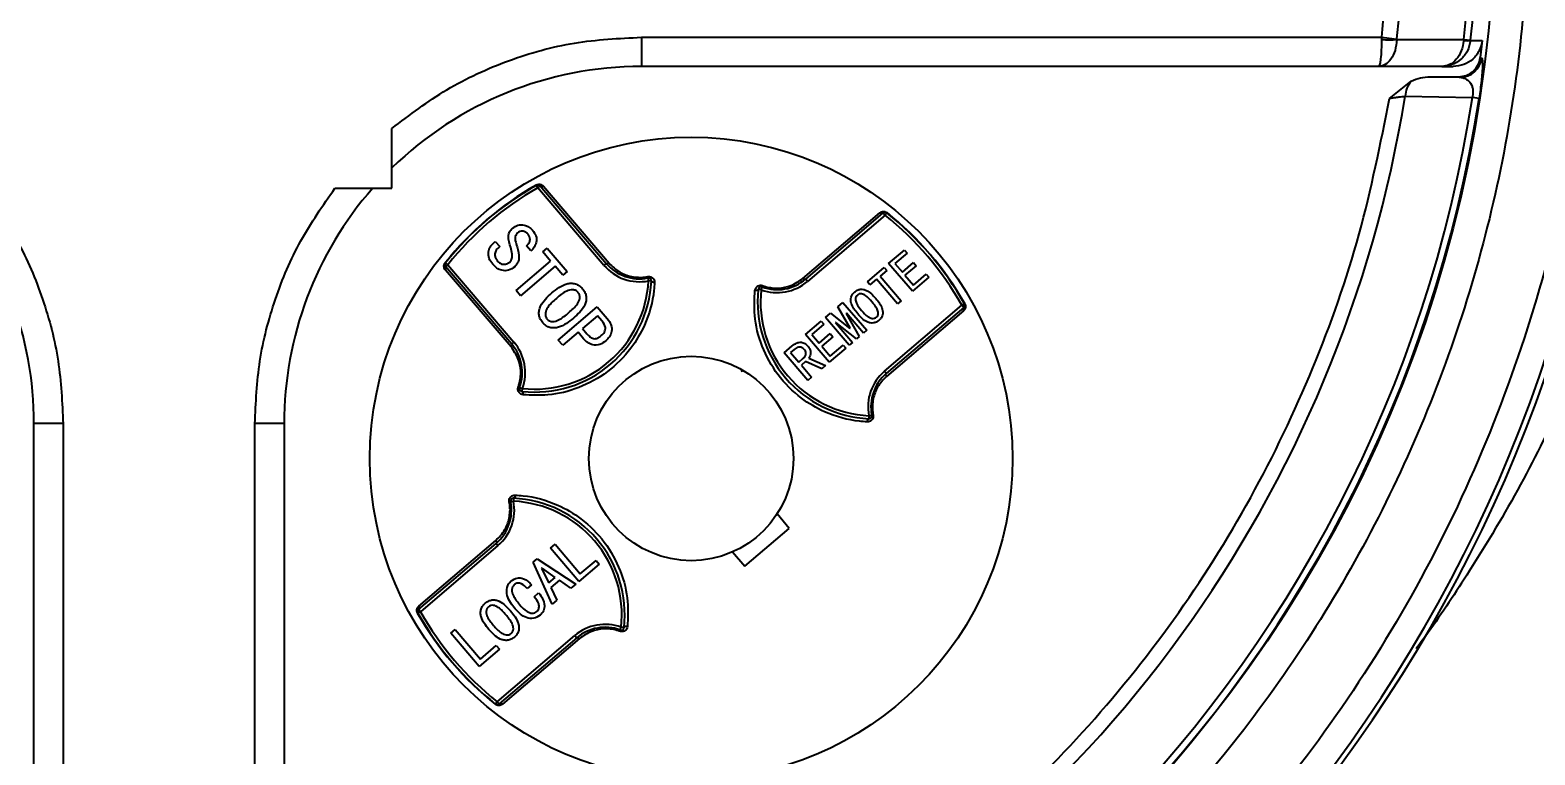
# Model space of a CAD drawing. Header units: millimetres. Extents: x 1756 to 4801, y 514 to 2668.
# Drawn here: x 2557.7 to 2660.7, y 2199.3 to 2249 of the extents above; entities that cross this region are included whole.
import ezdxf

# ---------------------------------------------------------------- set-up
doc = ezdxf.new("R2010")
doc.units = ezdxf.units.MM
doc.layers.add('AM_5', color=3, linetype='Continuous', lineweight=25)
doc.styles.add('SLDTEXTSTYLE1', font='txt.shx', dxfattribs={"width": 0.7, "bigfont": 'gbcbig.shx'})
doc.dimstyles.new('SLDDIMSTYLE12$0', dxfattribs={"dimtxt": 12, "dimasz": 10, "dimexe": 0, "dimexo": 0.0625, "dimgap": 0.875, "dimtad": 1, "dimdec": 1, "dimlfac": 1.8, "dimrnd": 1e-09, "dimzin": 12, "dimdsep": 46, "dimtxsty": 'SLDTEXTSTYLE1', "dimcen": 0.09, "dimdle": 8.16, "dimclrd": 3, "dimclre": 3, "dimadec": 0, "dimazin": 3, "dimtfac": 1, "dimtdec": 1, "dimtofl": 0, "dimtmove": 0, "dimatfit": 3, "dimfxl": 0, "dimfrac": 2, "dimtolj": 1, "dimlwd": 5, "dimlwe": 5, "dimarcsym": 0})

# ---------------------------------------------------------------- blocks, each defined once
blk = doc.blocks.new('*D47')
at = {"layer": 'AM_5', "color": 3, "lineweight": 5, "transparency": 16777216}
blk.add_line((2674.76, 2473.93), (2280.36, 2473.93), dxfattribs=at)
at = {"layer": 'AM_5', "color": 3, "linetype": 'Continuous', "lineweight": 5, "transparency": 16777216}
for p, q in [((2280.36, 2463.93), (2280.36, 2150.15)), ((2686.43, 2140.15), (2280.36, 2140.15))]:
    blk.add_line(p, q, dxfattribs=at)
at = {"layer": 'AM_5', "color": 3, "transparency": 16777216}
for points in [[(2278.69, 2463.93), (2282.03, 2463.93), (2280.36, 2473.93)], [(2278.69, 2150.15), (2282.03, 2150.15), (2280.36, 2140.15)]]:
    blk.add_solid(points, dxfattribs=at)
at = {"layer": 'Defpoints', "color": 0, "transparency": 16777216}
for p in [(2674.82, 2473.93), (2280.36, 2140.15), (2686.5, 2140.15)]:
    blk.add_point(p, dxfattribs=at)
at = {"layer": 'AM_5', "color": 0, "transparency": 16777216, "insert": (2265.77, 2307.04), "char_height": 12, "attachment_point": 5, "rotation": 90, "style": 'SLDTEXTSTYLE1'}
blk.add_mtext('\\A1;{\\H2.28571x;335}', dxfattribs=at)

msp = doc.modelspace()

# ---------------------------------------------------------------- linework, layer by layer
at = {"color": 7, "linetype": 'Continuous', "lineweight": 25}
for p, q in [((2599.503, 2248.496), (2650.194, 2248.496)), ((2599.503, 2248.496), (2599.503, 2246.496)), ((2650.191, 2248.335), (2650.194, 2248.496)), ((2650.194, 2248.496), (2651.219, 2248.376)), ((2651.216, 2248.335), (2651.219, 2248.376)), ((2651.216, 2248.335), (2655.802, 2248.344)), ((2655.802, 2248.344), (2655.796, 2248.275)), ((2655.802, 2248.344), (2656.264, 2248.292)), ((2656.262, 2248.275), (2656.264, 2248.292)), ((2656.262, 2248.275), (2657.067, 2248.277)), ((2657.067, 2248.277), (2656.929, 2247.101)), ((2656.929, 2247.101), (2657.024, 2247.068)), ((2649.993, 2246.496), (2599.503, 2246.496)), ((2654.288, 2246.496), (2649.993, 2246.496)), ((2653.496, 2245.786), (2655.537, 2245.752)), ((2653.496, 2245.786), (2655.44, 2245.786)), ((2654.288, 2246.496), (2655.076, 2246.496)), ((2650.714, 2244.312), (2652.188, 2245.486)), ((2651.785, 2244.462), (2656.385, 2244.38)), ((2656.845, 2244.308), (2656.385, 2244.38)), ((2582.421, 2238.158), (2582.421, 2242.245)), ((2578.52, 2238.158), (2582.421, 2238.158)), ((2592.308, 2238.353), (2592.296, 2238.374)), ((2592.407, 2238.179), (2592.308, 2238.353)), ((2592.407, 2238.179), (2592.559, 2238.309)), ((2596.937, 2232.875), (2592.407, 2238.179)), ((2592.559, 2238.309), (2597.089, 2233.005)), ((2592.793, 2238.287), (2597.287, 2233.025)), ((2610.552, 2231.981), (2615.814, 2236.475)), ((2610.745, 2231.93), (2616.049, 2236.46)), ((2616.049, 2236.46), (2616.179, 2236.308)), ((2616.303, 2236.465), (2616.179, 2236.308)), ((2616.319, 2236.484), (2616.303, 2236.465)), ((2616.179, 2236.308), (2610.874, 2231.778)), ((2589.387, 2234.423), (2589.496, 2234.516)), ((2589.496, 2234.516), (2589.802, 2234.158)), ((2589.802, 2234.158), (2589.709, 2234.078)), ((2591.942, 2233.859), (2591.636, 2234.217)), ((2592.75, 2233.795), (2593.045, 2234.048)), ((2593.281, 2233.172), (2592.75, 2233.795)), ((2593.045, 2234.048), (2594.414, 2232.444)), ((2616.424, 2232.997), (2617.502, 2233.918)), ((2617.683, 2233.707), (2616.86, 2233.004)), ((2617.502, 2233.918), (2617.683, 2233.707)), ((2586.091, 2233.043), (2586.072, 2233.058)), ((2590.574, 2227.292), (2586.081, 2232.553)), ((2586.247, 2232.919), (2586.091, 2233.043)), ((2586.247, 2232.919), (2586.095, 2232.789)), ((2590.626, 2227.484), (2586.095, 2232.789)), ((2586.247, 2232.919), (2590.778, 2227.614)), ((2590.916, 2231.152), (2593.281, 2233.172)), ((2593.587, 2232.814), (2591.221, 2230.794)), ((2594.119, 2232.192), (2593.587, 2232.814)), ((2594.414, 2232.444), (2594.119, 2232.192)), ((2597.089, 2233.005), (2596.937, 2232.875)), ((2614.968, 2231.753), (2616.113, 2232.731)), ((2616.293, 2232.52), (2615.848, 2232.14)), ((2616.113, 2232.731), (2616.293, 2232.52)), ((2618.048, 2231.096), (2616.424, 2232.997)), ((2616.86, 2233.004), (2617.363, 2232.415)), ((2617.363, 2232.415), (2618.119, 2233.061)), ((2618.3, 2232.85), (2617.544, 2232.204)), ((2618.119, 2233.061), (2618.3, 2232.85)), ((2599.944, 2232.008), (2599.983, 2231.812)), ((2600.182, 2231.802), (2599.983, 2231.812)), ((2607.7, 2231.205), (2607.769, 2231.393)), ((2610.874, 2231.778), (2610.745, 2231.93)), ((2615.148, 2231.542), (2614.968, 2231.753)), ((2615.593, 2231.922), (2615.148, 2231.542)), ((2617.036, 2230.232), (2615.593, 2231.922)), ((2615.848, 2232.14), (2617.292, 2230.45)), ((2617.544, 2232.204), (2618.123, 2231.526)), ((2619.181, 2232.065), (2618.048, 2231.096)), ((2618.123, 2231.526), (2619.001, 2232.276)), ((2619.001, 2232.276), (2619.181, 2232.065)), ((2591.221, 2230.794), (2590.916, 2231.152)), ((2607.7, 2231.205), (2607.501, 2231.226)), ((2612.955, 2230.035), (2613.3, 2230.329)), ((2613.3, 2230.329), (2614.924, 2228.428)), ((2617.292, 2230.45), (2617.036, 2230.232)), ((2621.613, 2230.248), (2621.439, 2230.149)), ((2621.635, 2230.26), (2621.613, 2230.248)), ((2593.813, 2227.759), (2596.475, 2230.032)), ((2596.485, 2229.421), (2595.458, 2228.544)), ((2596.475, 2230.032), (2597.166, 2229.223)), ((2596.791, 2229.064), (2596.485, 2229.421)), ((2612.099, 2229.304), (2612.444, 2229.598)), ((2613.723, 2227.403), (2612.099, 2229.304)), ((2612.444, 2229.598), (2613.761, 2228.551)), ((2613.784, 2228.57), (2612.955, 2230.035)), ((2613.543, 2229.594), (2613.521, 2229.575)), ((2613.521, 2229.575), (2614.412, 2227.991)), ((2614.701, 2228.238), (2613.543, 2229.594)), ((2616.135, 2225.619), (2621.439, 2230.149)), ((2621.569, 2229.997), (2616.265, 2225.466)), ((2621.547, 2229.762), (2616.286, 2225.268)), ((2621.569, 2229.997), (2621.439, 2230.149)), ((2595.162, 2228.292), (2594.119, 2227.401)), ((2595.547, 2227.84), (2595.162, 2228.292)), ((2595.458, 2228.544), (2595.763, 2228.186)), ((2610.732, 2228.136), (2611.81, 2229.057)), ((2611.991, 2228.846), (2611.168, 2228.143)), ((2611.671, 2227.554), (2612.427, 2228.199)), ((2611.81, 2229.057), (2611.991, 2228.846)), ((2612.427, 2228.199), (2612.608, 2227.988)), ((2612.809, 2228.968), (2612.787, 2228.949)), ((2612.787, 2228.949), (2613.945, 2227.593)), ((2614.234, 2227.839), (2612.809, 2228.968)), ((2613.761, 2228.551), (2613.784, 2228.57)), ((2614.924, 2228.428), (2614.701, 2228.238)), ((2590.778, 2227.614), (2590.626, 2227.484)), ((2594.119, 2227.401), (2593.813, 2227.759)), ((2609.276, 2226.892), (2609.831, 2227.367)), ((2612.356, 2226.235), (2610.732, 2228.136)), ((2611.168, 2228.143), (2611.671, 2227.554)), ((2612.608, 2227.988), (2611.852, 2227.342)), ((2611.852, 2227.342), (2612.431, 2226.664)), ((2613.49, 2227.203), (2612.356, 2226.235)), ((2612.431, 2226.664), (2613.309, 2227.414)), ((2613.309, 2227.414), (2613.49, 2227.203)), ((2613.945, 2227.593), (2613.723, 2227.403)), ((2614.412, 2227.991), (2614.234, 2227.839)), ((2610.899, 2224.991), (2609.276, 2226.892)), ((2609.956, 2227.108), (2609.712, 2226.899)), ((2609.712, 2226.899), (2610.272, 2226.243)), ((2610.272, 2226.243), (2610.583, 2226.509)), ((2610.741, 2226.279), (2610.452, 2226.032)), ((2611.844, 2225.798), (2610.741, 2226.279)), ((2610.957, 2226.521), (2612.111, 2226.026)), ((2606.52, 2225.643), (2606.313, 2225.604)), ((2610.452, 2226.032), (2611.155, 2225.209)), ((2611.155, 2225.209), (2610.899, 2224.991)), ((2612.111, 2226.026), (2611.844, 2225.798)), ((2616.265, 2225.466), (2616.135, 2225.619)), ((2591.163, 2224.508), (2591.351, 2224.44)), ((2591.329, 2224.241), (2591.351, 2224.44)), ((2559.917, 2222.032), (2557.917, 2222.032)), ((2557.917, 2174.455), (2557.917, 2222.032)), ((2559.917, 2222.032), (2559.917, 2174.255)), ((2573.039, 2174.255), (2573.039, 2222.032)), ((2575.039, 2222.032), (2573.039, 2222.032)), ((2575.039, 2222.032), (2575.039, 2174.455)), ((2615.072, 2222.573), (2615.063, 2222.373)), ((2615.072, 2222.573), (2615.269, 2222.611)), ((2590.753, 2216.922), (2590.744, 2216.722)), ((2590.547, 2216.684), (2590.744, 2216.722)), ((2609.624, 2214.863), (2608.785, 2215.846)), ((2606.583, 2212.266), (2609.624, 2214.863)), ((2584.247, 2209.299), (2589.551, 2213.829)), ((2584.269, 2209.533), (2589.53, 2214.027)), ((2589.551, 2213.829), (2589.681, 2213.677)), ((2593.279, 2213.512), (2593.586, 2213.774)), ((2593.586, 2213.774), (2595.318, 2211.746)), ((2589.681, 2213.677), (2584.377, 2209.146)), ((2592.095, 2212.547), (2592.362, 2212.775)), ((2592.362, 2212.775), (2595, 2211.037)), ((2595.227, 2211.23), (2593.279, 2213.512)), ((2605.744, 2213.248), (2606.583, 2212.266)), ((2593.4, 2209.67), (2592.095, 2212.547)), ((2592.698, 2212.139), (2592.671, 2212.116)), ((2592.671, 2212.116), (2593.153, 2211.12)), ((2593.606, 2211.507), (2592.698, 2212.139)), ((2596.615, 2212.415), (2595.227, 2211.23)), ((2595.318, 2211.746), (2596.398, 2212.669)), ((2596.398, 2212.669), (2596.615, 2212.415)), ((2591.973, 2210.989), (2591.679, 2210.738)), ((2593.153, 2211.12), (2593.606, 2211.507)), ((2593.89, 2211.311), (2593.303, 2210.81)), ((2593.303, 2210.81), (2593.72, 2209.943)), ((2594.68, 2210.763), (2593.89, 2211.311)), ((2595, 2211.037), (2594.68, 2210.763)), ((2592.158, 2210.178), (2592.465, 2210.44)), ((2593.72, 2209.943), (2593.4, 2209.67)), ((2584.203, 2209.048), (2584.181, 2209.036)), ((2584.377, 2209.146), (2584.203, 2209.048)), ((2584.377, 2209.146), (2584.247, 2209.299)), ((2586.449, 2207.678), (2586.755, 2207.94)), ((2588.397, 2205.397), (2586.449, 2207.678)), ((2586.755, 2207.94), (2588.487, 2205.912)), ((2598.047, 2207.903), (2598.116, 2208.091)), ((2598.315, 2208.069), (2598.116, 2208.091)), ((2589.784, 2206.582), (2588.397, 2205.397)), ((2588.487, 2205.912), (2589.568, 2206.835)), ((2589.568, 2206.835), (2589.784, 2206.582)), ((2589.637, 2202.987), (2594.941, 2207.518)), ((2595.071, 2207.365), (2589.767, 2202.835)), ((2595.264, 2207.314), (2590.002, 2202.82)), ((2594.941, 2207.518), (2595.071, 2207.365)), ((2589.512, 2202.831), (2589.497, 2202.812)), ((2589.637, 2202.987), (2589.512, 2202.831)), ((2589.637, 2202.987), (2589.767, 2202.835))]:
    msp.add_line(p, q, dxfattribs=at)
at = {"color": 7, "linetype": 'Continuous', "lineweight": 25, "flags": 128}
for points in [[(2655.44, 2245.786), (2655.494, 2245.767), (2655.537, 2245.752)], [(2597.287, 2233.025), (2597.258, 2233.008), (2597.229, 2232.994), (2597.2, 2232.984), (2597.172, 2232.979), (2597.146, 2232.978), (2597.124, 2232.983), (2597.104, 2232.991), (2597.089, 2233.005)], [(2600.403, 2231.694), (2600.36, 2231.696), (2600.319, 2231.702), (2600.281, 2231.712), (2600.247, 2231.725), (2600.219, 2231.742), (2600.198, 2231.761), (2600.186, 2231.781), (2600.182, 2231.802)], [(2610.745, 2231.93), (2610.728, 2231.919), (2610.707, 2231.914), (2610.684, 2231.913), (2610.659, 2231.917), (2610.632, 2231.927), (2610.605, 2231.941), (2610.578, 2231.959), (2610.552, 2231.981)], [(2607.501, 2231.226), (2607.495, 2231.206), (2607.479, 2231.188), (2607.456, 2231.173), (2607.426, 2231.16), (2607.39, 2231.152), (2607.351, 2231.148), (2607.309, 2231.149), (2607.267, 2231.154)], [(2590.626, 2227.484), (2590.636, 2227.467), (2590.642, 2227.447), (2590.643, 2227.424), (2590.638, 2227.398), (2590.629, 2227.372), (2590.615, 2227.345), (2590.596, 2227.318), (2590.574, 2227.292)], [(2616.286, 2225.268), (2616.268, 2225.297), (2616.254, 2225.327), (2616.244, 2225.356), (2616.239, 2225.383), (2616.239, 2225.409), (2616.243, 2225.432), (2616.252, 2225.451), (2616.265, 2225.466)], [(2591.402, 2224.007), (2591.407, 2224.049), (2591.407, 2224.09), (2591.403, 2224.13), (2591.395, 2224.166), (2591.383, 2224.196), (2591.368, 2224.219), (2591.349, 2224.234), (2591.329, 2224.241)], [(2615.063, 2222.373), (2615.042, 2222.37), (2615.021, 2222.357), (2615.002, 2222.337), (2614.986, 2222.309), (2614.972, 2222.275), (2614.962, 2222.237), (2614.956, 2222.195), (2614.954, 2222.153)], [(2590.862, 2217.142), (2590.86, 2217.1), (2590.854, 2217.059), (2590.844, 2217.02), (2590.83, 2216.986), (2590.813, 2216.958), (2590.795, 2216.938), (2590.774, 2216.926), (2590.753, 2216.922)], [(2589.53, 2214.027), (2589.548, 2213.998), (2589.562, 2213.969), (2589.572, 2213.94), (2589.577, 2213.912), (2589.577, 2213.886), (2589.573, 2213.863), (2589.564, 2213.844), (2589.551, 2213.829)], [(2598.549, 2208.141), (2598.507, 2208.146), (2598.465, 2208.147), (2598.426, 2208.143), (2598.39, 2208.135), (2598.36, 2208.123), (2598.337, 2208.107), (2598.321, 2208.089), (2598.315, 2208.069)], [(2595.071, 2207.365), (2595.088, 2207.376), (2595.109, 2207.382), (2595.132, 2207.382), (2595.157, 2207.378), (2595.184, 2207.368), (2595.211, 2207.354), (2595.238, 2207.336), (2595.264, 2207.314)]]:
    msp.add_lwpolyline(points, dxfattribs=at)
at = {"color": 7, "linetype": 'Continuous', "lineweight": 25}
for centre, radius in [((2566.478, 2258.286), 91.48), ((2602.908, 2219.648), 22), ((2602.908, 2219.648), 7)]:
    msp.add_circle(centre, radius, dxfattribs=at)
for centre, radius, start, end in [((2566.478, 2258.286), 90.341, 353.64897, 186.35103), ((2566.478, 2258.286), 89.875, 353.64897, 186.35103), ((2566.478, 2258.286), 85.319, 353.33017, 186.66983), ((2650.704, 2262.659), 14.333, 267.94984, 272.05016), ((2656.029, 2250.1), 1.841, 262.72931, 277.27069), ((2655.535, 2247.252), 1.5, 270.08726, 352.92929), ((2599.503, 2222.032), 24.464, 90, 134.2869), ((2653.545, 2244.36), 1.764, 140.30131, 176.6646), ((2566.478, 2258.286), 90.976, 277.53416, 351.20762), ((2566.478, 2258.286), 91.441, 277.53416, 351.20762), ((2566.478, 2258.286), 86.42, 297.29308, 350.7957), ((2566.516, 2258.107), 99.998, 280.32817, 349.67428), ((2566.932, 2258.107), 99.998, 280.32817, 349.67428), ((2533.453, 2222.032), 24.464, 0, 41.23805), ((2599.503, 2222.032), 24.464, 138.76195, 180), ((2602.908, 2219.648), 21.524, 119.539, 141.461), ((2602.908, 2219.648), 21.5, 119.539, 141.461), ((2602.908, 2219.648), 21.3, 119.539, 141.461), ((2592.407, 2238.179), 0.2, 40.5, 119.539), ((2592.689, 2238.435), 0.182, 224.12254, 305.03626), ((2615.94, 2236.606), 0.182, 225.96374, 306.87746), ((2616.179, 2236.308), 0.2, 51.461, 130.5), ((2602.908, 2219.648), 21.5, 29.539, 51.461), ((2602.908, 2219.648), 21.524, 29.539, 51.461), ((2602.908, 2219.648), 21.3, 29.539, 51.461), ((2586.247, 2232.919), 0.2, 141.461, 220.5), ((2585.95, 2232.68), 0.182, 315.96374, 36.87746), ((2599.37, 2234.953), 3.2, 220.5, 281.03097), ((2599.37, 2234.953), 3, 220.5, 281.03097), ((2592.192, 2232.194), 8, 263.8094, 357.1906), ((2592.192, 2232.194), 7.8, 263.8094, 357.1906), ((2599.258, 2231.955), 0.689, 4.41037, 12.37572), ((2599.983, 2231.812), 0.2, 357.1906, 101.03097), ((2607.7, 2231.205), 0.2, 69.96903, 173.8094), ((2608.796, 2234.211), 3.2, 249.96903, 310.5), ((2608.796, 2234.211), 3, 249.96903, 310.5), ((2608.438, 2231.233), 0.689, 158.62428, 166.58963), ((2615.455, 2230.364), 8, 173.8094, 267.1906), ((2615.455, 2230.364), 7.8, 173.8094, 267.1906), ((2621.439, 2230.149), 0.2, 310.5, 29.539), ((2621.696, 2229.866), 0.182, 134.12254, 215.03626), ((2588.345, 2225.536), 3, 339.96903, 40.5), ((2588.345, 2225.536), 3.2, 339.96903, 40.5), ((2618.213, 2223.185), 3.2, 130.5, 191.03097), ((2618.213, 2223.185), 3, 130.5, 191.03097), ((2591.323, 2225.178), 0.689, 248.62428, 256.58963), ((2591.351, 2224.44), 0.2, 159.96903, 263.8094), ((2615.072, 2222.573), 0.2, 267.1906, 11.03097), ((2615.216, 2223.298), 0.689, 274.41037, 282.37572), ((2590.744, 2216.722), 0.2, 87.1906, 191.03097), ((2590.361, 2208.932), 8, 353.8094, 87.1906), ((2587.603, 2216.11), 3, 310.5, 11.03097), ((2587.603, 2216.11), 3.2, 310.5, 11.03097), ((2590.6, 2215.998), 0.689, 94.41037, 102.37572), ((2590.361, 2208.932), 7.8, 353.8094, 87.1906), ((2584.377, 2209.146), 0.2, 130.5, 209.539), ((2602.908, 2219.648), 21.524, 209.539, 231.461), ((2602.908, 2219.648), 21.5, 209.539, 231.461), ((2584.12, 2209.429), 0.182, 314.12254, 35.03626), ((2602.908, 2219.648), 21.3, 209.539, 231.461), ((2597.02, 2205.084), 3.2, 69.96903, 130.5), ((2597.02, 2205.084), 3, 69.96903, 130.5), ((2597.377, 2208.062), 0.689, 338.62428, 346.58963), ((2598.116, 2208.091), 0.2, 249.96903, 353.8094), ((2589.637, 2202.987), 0.2, 231.461, 310.5), ((2589.876, 2202.69), 0.182, 45.96374, 126.87746)]:
    msp.add_arc(centre, radius, start, end, dxfattribs=at)
for points in [[(2566.478, 2164.545), (2563.41, 2164.632), (2557.275, 2164.806), (2548.161, 2166.209), (2539.223, 2168.435), (2530.547, 2171.542), (2522.218, 2175.481), (2514.315, 2180.218), (2506.914, 2185.707), (2500.087, 2191.895), (2493.899, 2198.722), (2488.41, 2206.123), (2483.673, 2214.026), (2479.734, 2222.355), (2476.63, 2231.03), (2474.391, 2239.968), (2473.039, 2249.083), (2472.587, 2258.286), (2473.039, 2267.489), (2474.391, 2276.603), (2476.63, 2285.541), (2479.734, 2294.216), (2483.673, 2302.546), (2488.41, 2310.449), (2493.899, 2317.85), (2500.087, 2324.677), (2506.914, 2330.864), (2514.315, 2336.353), (2522.218, 2341.09), (2530.547, 2345.029), (2539.223, 2348.137), (2548.161, 2350.362), (2557.275, 2351.765), (2563.41, 2351.939), (2566.478, 2352.026)], [(2566.478, 2352.026), (2569.546, 2351.939), (2575.681, 2351.765), (2584.795, 2350.362), (2593.733, 2348.137), (2602.408, 2345.029), (2610.738, 2341.09), (2618.641, 2336.353), (2626.042, 2330.864), (2632.869, 2324.677), (2639.057, 2317.85), (2644.546, 2310.449), (2649.282, 2302.546), (2653.222, 2294.216), (2656.326, 2285.541), (2658.565, 2276.603), (2659.917, 2267.489), (2660.369, 2258.286), (2659.917, 2249.083), (2658.565, 2239.968), (2656.326, 2231.03), (2653.222, 2222.355), (2649.282, 2214.026), (2644.546, 2206.123), (2639.057, 2198.722), (2632.869, 2191.895), (2626.042, 2185.707), (2618.641, 2180.218), (2610.738, 2175.481), (2602.408, 2171.542), (2593.733, 2168.435), (2584.795, 2166.209), (2575.681, 2164.806), (2569.546, 2164.632), (2566.478, 2164.545)], [(2664.152, 2247.496), (2663.627, 2243.845), (2662.579, 2236.541), (2659.46, 2225.898), (2655.252, 2215.655), (2649.896, 2205.954), (2643.492, 2196.915), (2636.11, 2188.653), (2627.848, 2181.272), (2618.809, 2174.867), (2609.108, 2169.512), (2598.865, 2165.304), (2588.222, 2162.184), (2580.919, 2161.136), (2577.267, 2160.612)]]:
    msp.add_open_spline(points, degree=3, dxfattribs=at)
for points, knots in [([(2566.478, 2342.572), (2563.573, 2342.485), (2557.714, 2342.31), (2548.963, 2340.882), (2540.31, 2338.578), (2531.905, 2335.331), (2523.894, 2331.209), (2516.41, 2326.285), (2509.564, 2320.662), (2503.4, 2314.417), (2497.913, 2307.569), (2493.123, 2300.117), (2489.102, 2292.112), (2485.939, 2283.676), (2483.689, 2274.951), (2482.406, 2266.088), (2482.004, 2257.231), (2482.511, 2251.391), (2482.762, 2248.496)], [0, 0, 0, 0, 0.0612816, 0.1235957, 0.1866179, 0.25, 0.3133821, 0.3764043, 0.4387184, 0.5, 0.5612816, 0.6235957, 0.6866179, 0.75, 0.8133821, 0.8764043, 0.9387184, 1, 1, 1, 1]), ([(2650.194, 2248.496), (2650.445, 2251.391), (2650.951, 2257.231), (2650.549, 2266.088), (2649.267, 2274.951), (2647.017, 2283.676), (2643.854, 2292.112), (2639.832, 2300.117), (2635.043, 2307.569), (2629.556, 2314.417), (2623.391, 2320.662), (2616.546, 2326.285), (2609.062, 2331.209), (2601.051, 2335.331), (2592.646, 2338.578), (2583.992, 2340.882), (2575.241, 2342.31), (2569.383, 2342.485), (2566.478, 2342.572)], [0, 0, 0, 0, 0.0612816, 0.1235957, 0.1866179, 0.25, 0.3133821, 0.3764043, 0.4387184, 0.5, 0.5612816, 0.6235957, 0.6866179, 0.75, 0.8133821, 0.8764043, 0.9387184, 1, 1, 1, 1]), ([(2582.421, 2242.245), (2583.643, 2243.177), (2586.108, 2245.057), (2590.367, 2246.996), (2594.871, 2248.264), (2597.967, 2248.419), (2599.503, 2248.496)], [0, 0, 0, 0, 0.248067, 0.5, 0.751933, 1, 1, 1, 1]), ([(2649.993, 2246.496), (2650.008, 2246.506), (2650.037, 2246.525), (2650.083, 2246.692), (2650.134, 2247.025), (2650.177, 2247.605), (2650.186, 2248.097), (2650.191, 2248.335)], [0, 0, 0, 0, 0.1553964, 0.29072, 0.5004185, 0.7579424, 1, 1, 1, 1]), ([(2651.216, 2248.335), (2651.186, 2248.081), (2651.126, 2247.578), (2650.829, 2246.976), (2650.439, 2246.572), (2650.141, 2246.521), (2649.993, 2246.496)], [0, 0, 0, 0, 0.2581175, 0.5105957, 0.7570845, 1, 1, 1, 1]), ([(2655.796, 2248.275), (2655.754, 2248.027), (2655.671, 2247.538), (2655.304, 2246.957), (2654.828, 2246.569), (2654.467, 2246.52), (2654.288, 2246.496)], [0, 0, 0, 0, 0.2577186, 0.5102636, 0.7568818, 1, 1, 1, 1]), ([(2656.262, 2248.275), (2656.207, 2248.027), (2656.098, 2247.538), (2655.618, 2246.957), (2654.995, 2246.569), (2654.523, 2246.52), (2654.288, 2246.496)], [0, 0, 0, 0, 0.2577186, 0.5102636, 0.7568818, 1, 1, 1, 1]), ([(2657.067, 2248.277), (2657.014, 2248.037), (2656.909, 2247.558), (2656.439, 2246.976), (2655.808, 2246.574), (2655.32, 2246.522), (2655.076, 2246.496)], [0, 0, 0, 0, 0.24991613, 0.49987724, 0.74990024, 1, 1, 1, 1]), ([(2655.44, 2245.786), (2655.621, 2245.805), (2655.983, 2245.843), (2656.453, 2246.139), (2656.806, 2246.568), (2656.888, 2246.923), (2656.929, 2247.101)], [0, 0, 0, 0, 0.2499186, 0.499876, 0.7499727, 1, 1, 1, 1]), ([(2657.024, 2247.068), (2657.043, 2247.034), (2657.082, 2246.968), (2657.082, 2246.541), (2657.052, 2246.036), (2657.006, 2245.532), (2656.939, 2244.95), (2656.876, 2244.518), (2656.845, 2244.308)], [0, 0, 0, 0, 0.2597299, 0.4990195, 0.62722, 0.7512491, 0.8793275, 1, 1, 1, 1]), ([(2652.188, 2245.486), (2652.398, 2245.575), (2652.816, 2245.752), (2653.27, 2245.774), (2653.496, 2245.786)], [0, 0, 0, 0, 0.5015357, 1, 1, 1, 1]), ([(2655.537, 2245.752), (2655.589, 2245.748), (2655.679, 2245.74), (2655.775, 2245.713), (2655.825, 2245.696), (2655.941, 2245.65), (2656.138, 2245.529), (2656.325, 2245.272), (2656.406, 2244.982), (2656.422, 2244.854), (2656.424, 2244.762), (2656.424, 2244.76), (2656.424, 2244.752), (2656.425, 2244.722), (2656.424, 2244.656), (2656.416, 2244.536), (2656.396, 2244.437), (2656.385, 2244.38)], [0, 0, 0, 0, 0.1217269, 0.2099398, 0.2378007, 0.2458562, 0.4997256, 0.7487915, 0.7976044, 0.8866435, 0.8867081, 0.8872334, 0.8887064, 0.894283, 0.9157321, 0.9505797, 1, 1, 1, 1]), ([(2606.906, 2183.076), (2609.653, 2184.669), (2615.203, 2187.887), (2622.834, 2193.906), (2629.862, 2200.783), (2636.078, 2208.494), (2641.369, 2216.867), (2645.607, 2225.739), (2648.84, 2234.905), (2650.093, 2241.197), (2650.714, 2244.312)], [0, 0, 0, 0, 0.1221437, 0.2467033, 0.3729272, 0.5, 0.6270728, 0.7532967, 0.8778563, 1, 1, 1, 1]), ([(2650.714, 2244.312), (2650.827, 2244.329), (2651.042, 2244.362), (2651.42, 2244.415), (2651.644, 2244.444), (2651.785, 2244.462)], [0, 0, 0, 0, 0.2900635, 0.5536035, 1, 1, 1, 1]), ([(2554.436, 2238.158), (2555.258, 2236.979), (2556.912, 2234.605), (2558.608, 2230.582), (2559.715, 2226.359), (2559.85, 2223.468), (2559.917, 2222.032)], [0, 0, 0, 0, 0.2483152, 0.5, 0.7516848, 1, 1, 1, 1]), ([(2573.039, 2222.032), (2573.106, 2223.468), (2573.241, 2226.359), (2574.348, 2230.582), (2576.044, 2234.605), (2577.698, 2236.979), (2578.52, 2238.158)], [0, 0, 0, 0, 0.2483152, 0.5, 0.7516848, 1, 1, 1, 1]), ([(2592.296, 2238.374), (2592.317, 2238.385), (2592.364, 2238.408), (2592.45, 2238.427), (2592.568, 2238.426), (2592.695, 2238.382), (2592.76, 2238.319), (2592.793, 2238.287)], [0, 0, 0, 0, 0.08536983, 0.19079859, 0.35642346, 0.66647129, 1, 1, 1, 1]), ([(2615.814, 2236.475), (2615.872, 2236.513), (2615.961, 2236.571), (2616.118, 2236.573), (2616.217, 2236.545), (2616.277, 2236.515), (2616.309, 2236.491), (2616.319, 2236.484)], [0, 0, 0, 0, 0.4935098, 0.7465115, 0.851032, 0.9564885, 1, 1, 1, 1]), ([(2590.552, 2234.099), (2590.468, 2234.352), (2590.351, 2234.706), (2590.455, 2235.182), (2590.598, 2235.334), (2590.67, 2235.41)], [0, 0, 0, 0, 0.5600269, 0.7800788, 1, 1, 1, 1]), ([(2590.67, 2235.41), (2590.791, 2235.494), (2591.034, 2235.66), (2591.456, 2235.649), (2591.809, 2235.515), (2591.972, 2235.353), (2592.053, 2235.273)], [0, 0, 0, 0, 0.2796014, 0.5588779, 0.7793759, 1, 1, 1, 1]), ([(2589.329, 2232.946), (2589.236, 2233.072), (2589.05, 2233.323), (2589.001, 2233.771), (2589.129, 2234.16), (2589.301, 2234.335), (2589.387, 2234.423)], [0, 0, 0, 0, 0.2804662, 0.5594321, 0.7795955, 1, 1, 1, 1]), ([(2591.022, 2235.092), (2590.958, 2235.019), (2590.829, 2234.872), (2590.868, 2234.516), (2590.945, 2234.29), (2590.992, 2234.151)], [0, 0, 0, 0, 0.2783123, 0.5573547, 1, 1, 1, 1]), ([(2591.742, 2235.007), (2591.688, 2235.062), (2591.58, 2235.171), (2591.367, 2235.234), (2591.168, 2235.2), (2591.071, 2235.128), (2591.022, 2235.092)], [0, 0, 0, 0, 0.2803933, 0.5595454, 0.779457, 1, 1, 1, 1]), ([(2591.636, 2234.217), (2591.698, 2234.274), (2591.824, 2234.389), (2591.892, 2234.624), (2591.861, 2234.845), (2591.781, 2234.953), (2591.742, 2235.007)], [0, 0, 0, 0, 0.279799, 0.5597317, 0.7795238, 1, 1, 1, 1]), ([(2592.053, 2235.273), (2592.145, 2235.152), (2592.327, 2234.911), (2592.335, 2234.473), (2592.187, 2234.113), (2592.023, 2233.943), (2591.942, 2233.859)], [0, 0, 0, 0, 0.2805755, 0.5584584, 0.7793124, 1, 1, 1, 1]), ([(2589.709, 2234.078), (2589.642, 2234.012), (2589.509, 2233.881), (2589.454, 2233.617), (2589.498, 2233.378), (2589.583, 2233.259), (2589.625, 2233.199)], [0, 0, 0, 0, 0.2801235, 0.5586792, 0.7793369, 1, 1, 1, 1]), ([(2590.488, 2233.102), (2590.548, 2233.182), (2590.669, 2233.342), (2590.66, 2233.708), (2590.593, 2233.95), (2590.552, 2234.099)], [0, 0, 0, 0, 0.2772542, 0.5579499, 1, 1, 1, 1]), ([(2590.992, 2234.151), (2591.063, 2233.882), (2591.163, 2233.506), (2591.049, 2233.011), (2590.9, 2232.851), (2590.825, 2232.77)], [0, 0, 0, 0, 0.5597257, 0.780043, 1, 1, 1, 1]), ([(2586.081, 2232.553), (2586.042, 2232.612), (2585.984, 2232.7), (2585.983, 2232.857), (2586.011, 2232.957), (2586.041, 2233.017), (2586.065, 2233.049), (2586.072, 2233.058)], [0, 0, 0, 0, 0.4935098, 0.7465115, 0.851032, 0.9564885, 1, 1, 1, 1]), ([(2590.825, 2232.77), (2590.694, 2232.678), (2590.431, 2232.492), (2589.963, 2232.495), (2589.589, 2232.674), (2589.416, 2232.855), (2589.329, 2232.946)], [0, 0, 0, 0, 0.27984321, 0.55861066, 0.7789801, 1, 1, 1, 1]), ([(2589.625, 2233.199), (2589.689, 2233.131), (2589.815, 2232.997), (2590.075, 2232.927), (2590.311, 2232.975), (2590.429, 2233.06), (2590.488, 2233.102)], [0, 0, 0, 0, 0.2806905, 0.5587567, 0.7792811, 1, 1, 1, 1]), ([(2597.287, 2233.025), (2597.516, 2232.803), (2597.931, 2232.4), (2598.808, 2232.07), (2599.493, 2232.028), (2599.864, 2232.092), (2599.93, 2232.103)], [0, 0, 0, 0, 0.3569261, 0.6455881, 0.9359573, 1, 1, 1, 1]), ([(2600.403, 2231.694), (2600.39, 2231.516), (2600.324, 2230.56), (2599.902, 2228.985), (2598.775, 2227.052), (2597.233, 2225.506), (2595.23, 2224.408), (2593.204, 2223.917), (2591.964, 2223.979), (2591.402, 2224.007)], [0, 0, 0, 0, 0.04393713, 0.23629304, 0.37282189, 0.53572822, 0.69861004, 0.86320068, 1, 1, 1, 1]), ([(2593.371, 2230.988), (2593.689, 2231.245), (2594.086, 2231.567), (2594.684, 2231.662), (2594.984, 2231.62), (2595.26, 2231.488), (2595.399, 2231.345), (2595.469, 2231.273)], [0, 0, 0, 0, 0.4989816, 0.6242715, 0.7495146, 0.8746656, 1, 1, 1, 1]), ([(2599.93, 2232.103), (2599.971, 2232.107), (2600.052, 2232.115), (2600.168, 2232.082), (2600.272, 2232.017), (2600.356, 2231.916), (2600.401, 2231.802), (2600.402, 2231.724), (2600.403, 2231.694)], [0, 0, 0, 0, 0.15408421, 0.30778627, 0.47120377, 0.6571656, 0.86749743, 1, 1, 1, 1]), ([(2607.267, 2231.154), (2607.281, 2231.211), (2607.307, 2231.319), (2607.421, 2231.439), (2607.555, 2231.502), (2607.688, 2231.514), (2607.763, 2231.493), (2607.797, 2231.484)], [0, 0, 0, 0, 0.257956, 0.4849143, 0.7035846, 0.8642778, 1, 1, 1, 1]), ([(2607.797, 2231.484), (2607.862, 2231.462), (2608.217, 2231.341), (2608.901, 2231.275), (2609.818, 2231.464), (2610.291, 2231.797), (2610.552, 2231.981)], [0, 0, 0, 0, 0.0640427, 0.3544119, 0.6430739, 1, 1, 1, 1]), ([(2592.745, 2228.946), (2592.685, 2229.027), (2592.564, 2229.189), (2592.48, 2229.485), (2592.49, 2229.789), (2592.684, 2230.367), (2593.066, 2230.712), (2593.371, 2230.988)], [0, 0, 0, 0, 0.12533126, 0.2504536, 0.37568791, 0.50099766, 1, 1, 1, 1]), ([(2593.69, 2230.614), (2593.468, 2230.427), (2593.138, 2230.146), (2592.916, 2229.679), (2592.923, 2229.382), (2593.002, 2229.26), (2593.041, 2229.199)], [0, 0, 0, 0, 0.5017682, 0.7501482, 0.8752477, 1, 1, 1, 1]), ([(2595.173, 2231.02), (2595.12, 2231.068), (2595.014, 2231.165), (2594.726, 2231.225), (2594.232, 2231.083), (2593.907, 2230.802), (2593.69, 2230.614)], [0, 0, 0, 0, 0.1247898, 0.2499391, 0.4981483, 1, 1, 1, 1]), ([(2594.527, 2229.634), (2594.744, 2229.818), (2595.069, 2230.093), (2595.301, 2230.548), (2595.291, 2230.841), (2595.213, 2230.96), (2595.173, 2231.02)], [0, 0, 0, 0, 0.50188584, 0.75020375, 0.87526459, 1, 1, 1, 1]), ([(2595.469, 2231.273), (2595.529, 2231.193), (2595.649, 2231.033), (2595.735, 2230.741), (2595.725, 2230.44), (2595.528, 2229.871), (2595.149, 2229.531), (2594.846, 2229.26)], [0, 0, 0, 0, 0.1252973, 0.2504135, 0.3756026, 0.5008782, 1, 1, 1, 1]), ([(2614.954, 2222.153), (2614.777, 2222.165), (2613.82, 2222.232), (2612.245, 2222.654), (2610.312, 2223.781), (2608.766, 2225.322), (2607.668, 2227.325), (2607.178, 2229.352), (2607.239, 2230.591), (2607.267, 2231.154)], [0, 0, 0, 0, 0.0439371, 0.236293, 0.3728219, 0.5357282, 0.69861, 0.8632007, 1, 1, 1, 1]), ([(2614.307, 2229.555), (2614.123, 2229.782), (2613.893, 2230.066), (2613.825, 2230.493), (2613.855, 2230.707), (2613.949, 2230.904), (2614.052, 2231.004), (2614.104, 2231.054)], [0, 0, 0, 0, 0.4989816, 0.6242715, 0.7495146, 0.8746656, 1, 1, 1, 1]), ([(2614.104, 2231.054), (2614.161, 2231.097), (2614.275, 2231.182), (2614.483, 2231.244), (2614.698, 2231.236), (2615.105, 2231.096), (2615.347, 2230.825), (2615.541, 2230.609)], [0, 0, 0, 0, 0.1252973, 0.2504135, 0.3756026, 0.5008782, 1, 1, 1, 1]), ([(2614.284, 2230.843), (2614.25, 2230.805), (2614.18, 2230.729), (2614.137, 2230.523), (2614.239, 2230.17), (2614.44, 2229.938), (2614.574, 2229.783)], [0, 0, 0, 0, 0.1247898, 0.2499391, 0.4981483, 1, 1, 1, 1]), ([(2615.274, 2230.381), (2615.143, 2230.536), (2614.946, 2230.768), (2614.621, 2230.934), (2614.412, 2230.927), (2614.327, 2230.871), (2614.284, 2230.843)], [0, 0, 0, 0, 0.5018858, 0.7502037, 0.8752646, 1, 1, 1, 1]), ([(2615.585, 2229.32), (2615.619, 2229.358), (2615.688, 2229.435), (2615.723, 2229.643), (2615.608, 2229.992), (2615.408, 2230.225), (2615.274, 2230.381)], [0, 0, 0, 0, 0.1246914, 0.2497368, 0.4982652, 1, 1, 1, 1]), ([(2615.541, 2230.609), (2615.725, 2230.382), (2615.956, 2230.099), (2616.034, 2229.673), (2616.011, 2229.457), (2615.919, 2229.258), (2615.817, 2229.158), (2615.765, 2229.108)], [0, 0, 0, 0, 0.4991329, 0.6244235, 0.7496222, 0.8747079, 1, 1, 1, 1]), ([(2621.635, 2230.26), (2621.645, 2230.239), (2621.668, 2230.192), (2621.687, 2230.106), (2621.687, 2229.987), (2621.642, 2229.861), (2621.579, 2229.796), (2621.547, 2229.762)], [0, 0, 0, 0, 0.0853698, 0.1907986, 0.3564235, 0.6664713, 1, 1, 1, 1]), ([(2594.846, 2229.26), (2594.529, 2229.003), (2594.131, 2228.681), (2593.536, 2228.57), (2593.234, 2228.602), (2592.956, 2228.73), (2592.816, 2228.874), (2592.745, 2228.946)], [0, 0, 0, 0, 0.4991393, 0.6244349, 0.7496177, 0.8747055, 1, 1, 1, 1]), ([(2593.041, 2229.199), (2593.095, 2229.151), (2593.203, 2229.054), (2593.494, 2229.006), (2593.983, 2229.167), (2594.309, 2229.446), (2594.527, 2229.634)], [0, 0, 0, 0, 0.1246976, 0.2497105, 0.4981951, 1, 1, 1, 1]), ([(2597.166, 2229.223), (2597.263, 2229.092), (2597.455, 2228.832), (2597.494, 2228.363), (2597.335, 2227.971), (2597.153, 2227.795), (2597.061, 2227.707)], [0, 0, 0, 0, 0.28039563, 0.55914278, 0.77922618, 1, 1, 1, 1]), ([(2615.765, 2229.108), (2615.707, 2229.065), (2615.592, 2228.979), (2615.381, 2228.919), (2615.163, 2228.927), (2614.75, 2229.064), (2614.504, 2229.337), (2614.307, 2229.555)], [0, 0, 0, 0, 0.1253288, 0.250449, 0.3756987, 0.5010036, 1, 1, 1, 1]), ([(2614.574, 2229.783), (2614.708, 2229.625), (2614.908, 2229.389), (2615.242, 2229.23), (2615.454, 2229.235), (2615.541, 2229.292), (2615.585, 2229.32)], [0, 0, 0, 0, 0.5016983, 0.750126, 0.8752545, 1, 1, 1, 1]), ([(2596.756, 2228.065), (2596.837, 2228.138), (2596.999, 2228.284), (2597.081, 2228.697), (2596.901, 2228.924), (2596.791, 2229.064)], [0, 0, 0, 0, 0.2824508, 0.5592557, 1, 1, 1, 1]), ([(2591.072, 2224.537), (2591.094, 2224.601), (2591.214, 2224.957), (2591.28, 2225.641), (2591.091, 2226.558), (2590.758, 2227.031), (2590.574, 2227.292)], [0, 0, 0, 0, 0.0640427, 0.3544119, 0.6430739, 1, 1, 1, 1]), ([(2597.061, 2227.707), (2596.93, 2227.611), (2596.668, 2227.421), (2596.197, 2227.395), (2595.811, 2227.566), (2595.635, 2227.749), (2595.547, 2227.84)], [0, 0, 0, 0, 0.2801765, 0.5589609, 0.7791484, 1, 1, 1, 1]), ([(2595.763, 2228.186), (2595.837, 2228.107), (2595.983, 2227.949), (2596.278, 2227.815), (2596.556, 2227.907), (2596.689, 2228.012), (2596.756, 2228.065)], [0, 0, 0, 0, 0.2812745, 0.5593409, 0.7788769, 1, 1, 1, 1]), ([(2609.831, 2227.367), (2609.923, 2227.434), (2610.105, 2227.57), (2610.43, 2227.64), (2610.712, 2227.53), (2610.835, 2227.4), (2610.897, 2227.335)], [0, 0, 0, 0, 0.2807479, 0.5598452, 0.779251, 1, 1, 1, 1]), ([(2610.641, 2227.116), (2610.588, 2227.168), (2610.483, 2227.271), (2610.202, 2227.298), (2610.05, 2227.18), (2609.956, 2227.108)], [0, 0, 0, 0, 0.280741, 0.5595687, 1, 1, 1, 1]), ([(2610.897, 2227.335), (2610.948, 2227.269), (2611.05, 2227.137), (2611.093, 2226.903), (2611.058, 2226.689), (2610.991, 2226.577), (2610.957, 2226.521)], [0, 0, 0, 0, 0.2803705, 0.5592157, 0.7797153, 1, 1, 1, 1]), ([(2610.583, 2226.509), (2610.628, 2226.556), (2610.718, 2226.649), (2610.779, 2226.829), (2610.735, 2226.996), (2610.673, 2227.076), (2610.641, 2227.116)], [0, 0, 0, 0, 0.2804143, 0.5596799, 0.7791818, 1, 1, 1, 1]), ([(2616.286, 2225.268), (2616.063, 2225.039), (2615.66, 2224.624), (2615.33, 2223.748), (2615.288, 2223.062), (2615.352, 2222.692), (2615.363, 2222.625)], [0, 0, 0, 0, 0.35692605, 0.64558806, 0.93595733, 1, 1, 1, 1]), ([(2591.402, 2224.007), (2591.344, 2224.02), (2591.237, 2224.046), (2591.116, 2224.161), (2591.054, 2224.295), (2591.042, 2224.428), (2591.062, 2224.503), (2591.072, 2224.537)], [0, 0, 0, 0, 0.257956, 0.4849143, 0.7035846, 0.8642778, 1, 1, 1, 1]), ([(2662.726, 2223.931), (2661.742, 2221.893), (2659.759, 2217.788), (2656.523, 2212.411), (2654.043, 2208.646), (2652.809, 2206.982), (2652.531, 2206.607)], [0, 0, 0, 0, 0.33510972, 0.67518099, 0.92692177, 1, 1, 1, 1]), ([(2615.363, 2222.625), (2615.367, 2222.585), (2615.376, 2222.504), (2615.342, 2222.387), (2615.277, 2222.283), (2615.176, 2222.2), (2615.063, 2222.155), (2614.985, 2222.154), (2614.954, 2222.153)], [0, 0, 0, 0, 0.1540842, 0.3077863, 0.4712038, 0.6571656, 0.8674974, 1, 1, 1, 1]), ([(2590.453, 2216.67), (2590.448, 2216.711), (2590.44, 2216.791), (2590.474, 2216.908), (2590.539, 2217.012), (2590.64, 2217.096), (2590.753, 2217.14), (2590.831, 2217.142), (2590.862, 2217.142)], [0, 0, 0, 0, 0.1540842, 0.3077863, 0.4712038, 0.6571656, 0.8674974, 1, 1, 1, 1]), ([(2590.862, 2217.142), (2591.039, 2217.13), (2591.996, 2217.064), (2593.571, 2216.642), (2595.504, 2215.514), (2597.05, 2213.973), (2598.148, 2211.97), (2598.638, 2209.944), (2598.577, 2208.704), (2598.549, 2208.141)], [0, 0, 0, 0, 0.0439371, 0.236293, 0.3728219, 0.5357282, 0.69861, 0.8632007, 1, 1, 1, 1]), ([(2589.53, 2214.027), (2589.753, 2214.256), (2590.156, 2214.671), (2590.486, 2215.547), (2590.528, 2216.233), (2590.464, 2216.603), (2590.453, 2216.67)], [0, 0, 0, 0, 0.3569261, 0.6455881, 0.9359573, 1, 1, 1, 1]), ([(2590.861, 2209.347), (2590.633, 2209.636), (2590.292, 2210.071), (2590.259, 2210.727), (2590.395, 2211.067), (2590.524, 2211.196), (2590.588, 2211.26)], [0, 0, 0, 0, 0.4996956, 0.7490902, 0.87448, 1, 1, 1, 1]), ([(2590.588, 2211.26), (2590.715, 2211.341), (2590.971, 2211.502), (2591.409, 2211.451), (2591.741, 2211.253), (2591.895, 2211.077), (2591.973, 2210.989)], [0, 0, 0, 0, 0.27884116, 0.55803791, 0.77871439, 1, 1, 1, 1]), ([(2590.804, 2211.006), (2590.76, 2210.958), (2590.67, 2210.862), (2590.614, 2210.6), (2590.741, 2210.149), (2590.991, 2209.848), (2591.158, 2209.647)], [0, 0, 0, 0, 0.1248378, 0.2497691, 0.4988414, 1, 1, 1, 1]), ([(2591.679, 2210.738), (2591.56, 2210.867), (2591.411, 2211.028), (2591.165, 2211.117), (2591.034, 2211.123), (2590.908, 2211.084), (2590.839, 2211.032), (2590.804, 2211.006)], [0, 0, 0, 0, 0.4989791, 0.6243781, 0.7495377, 0.8746429, 1, 1, 1, 1]), ([(2589.058, 2207.946), (2588.837, 2208.218), (2588.561, 2208.559), (2588.48, 2209.072), (2588.516, 2209.328), (2588.629, 2209.565), (2588.752, 2209.684), (2588.814, 2209.744)], [0, 0, 0, 0, 0.4989816, 0.6242715, 0.7495146, 0.8746656, 1, 1, 1, 1]), ([(2588.814, 2209.744), (2588.882, 2209.796), (2589.019, 2209.898), (2589.269, 2209.972), (2589.527, 2209.963), (2590.015, 2209.795), (2590.306, 2209.47), (2590.539, 2209.21)], [0, 0, 0, 0, 0.1252973, 0.2504135, 0.3756026, 0.5008782, 1, 1, 1, 1]), ([(2591.158, 2209.647), (2591.317, 2209.464), (2591.555, 2209.191), (2591.959, 2209.037), (2592.204, 2209.064), (2592.303, 2209.133), (2592.352, 2209.167)], [0, 0, 0, 0, 0.50101481, 0.74984513, 0.87496051, 1, 1, 1, 1]), ([(2592.352, 2209.167), (2592.385, 2209.202), (2592.452, 2209.273), (2592.493, 2209.413), (2592.506, 2209.557), (2592.437, 2209.84), (2592.282, 2210.028), (2592.158, 2210.178)], [0, 0, 0, 0, 0.12486, 0.2499072, 0.3751977, 0.5003798, 1, 1, 1, 1]), ([(2592.465, 2210.44), (2592.562, 2210.312), (2592.755, 2210.057), (2592.902, 2209.621), (2592.826, 2209.196), (2592.654, 2209.008), (2592.569, 2208.914)], [0, 0, 0, 0, 0.2812852, 0.5606158, 0.7804682, 1, 1, 1, 1]), ([(2584.181, 2209.036), (2584.171, 2209.057), (2584.148, 2209.103), (2584.129, 2209.189), (2584.129, 2209.308), (2584.174, 2209.435), (2584.236, 2209.5), (2584.269, 2209.533)], [0, 0, 0, 0, 0.0853698, 0.1907986, 0.3564235, 0.6664713, 1, 1, 1, 1]), ([(2589.03, 2209.491), (2588.989, 2209.445), (2588.906, 2209.354), (2588.854, 2209.107), (2588.976, 2208.684), (2589.217, 2208.405), (2589.378, 2208.219)], [0, 0, 0, 0, 0.12478979, 0.24993908, 0.49814828, 1, 1, 1, 1]), ([(2590.219, 2208.937), (2590.061, 2209.123), (2589.825, 2209.402), (2589.435, 2209.6), (2589.184, 2209.592), (2589.081, 2209.524), (2589.03, 2209.491)], [0, 0, 0, 0, 0.5018858, 0.7502037, 0.8752646, 1, 1, 1, 1]), ([(2590.591, 2207.663), (2590.633, 2207.709), (2590.715, 2207.801), (2590.757, 2208.052), (2590.619, 2208.47), (2590.379, 2208.75), (2590.219, 2208.937)], [0, 0, 0, 0, 0.1246914, 0.2497368, 0.4982652, 1, 1, 1, 1]), ([(2590.539, 2209.21), (2590.76, 2208.938), (2591.036, 2208.598), (2591.13, 2208.087), (2591.103, 2207.828), (2590.993, 2207.59), (2590.869, 2207.47), (2590.808, 2207.41)], [0, 0, 0, 0, 0.4991329, 0.6244235, 0.7496222, 0.8747079, 1, 1, 1, 1]), ([(2592.569, 2208.914), (2592.426, 2208.827), (2592.141, 2208.652), (2591.442, 2208.733), (2591.093, 2209.101), (2590.861, 2209.347)], [0, 0, 0, 0, 0.249589, 0.5000119, 1, 1, 1, 1]), ([(2590.808, 2207.41), (2590.738, 2207.358), (2590.6, 2207.254), (2590.346, 2207.182), (2590.085, 2207.191), (2589.59, 2207.356), (2589.294, 2207.684), (2589.058, 2207.946)], [0, 0, 0, 0, 0.1253288, 0.250449, 0.3756987, 0.5010036, 1, 1, 1, 1]), ([(2589.378, 2208.219), (2589.539, 2208.029), (2589.779, 2207.746), (2590.18, 2207.555), (2590.434, 2207.562), (2590.539, 2207.629), (2590.591, 2207.663)], [0, 0, 0, 0, 0.5016983, 0.750126, 0.8752545, 1, 1, 1, 1]), ([(2598.019, 2207.811), (2597.954, 2207.833), (2597.599, 2207.954), (2596.915, 2208.02), (2595.998, 2207.831), (2595.525, 2207.498), (2595.264, 2207.314)], [0, 0, 0, 0, 0.0640427, 0.3544119, 0.6430739, 1, 1, 1, 1]), ([(2598.549, 2208.141), (2598.535, 2208.084), (2598.509, 2207.976), (2598.395, 2207.856), (2598.261, 2207.794), (2598.128, 2207.781), (2598.053, 2207.802), (2598.019, 2207.811)], [0, 0, 0, 0, 0.257956, 0.4849143, 0.7035846, 0.8642778, 1, 1, 1, 1]), ([(2590.002, 2202.82), (2589.944, 2202.782), (2589.855, 2202.724), (2589.698, 2202.722), (2589.599, 2202.751), (2589.539, 2202.78), (2589.507, 2202.805), (2589.497, 2202.812)], [0, 0, 0, 0, 0.49350979, 0.74651151, 0.85103204, 0.95648853, 1, 1, 1, 1])]:
    msp.add_open_spline(points, degree=3, knots=knots, dxfattribs=at)

# ---------------------------------------------------------------- dimensions: what is measured, and where the dimension line sits
at = {"layer": 'AM_5'}
dim = msp.add_linear_dim(base=(2280.359, 2140.146), p1=(2674.821, 2473.931), p2=(2686.497, 2140.146), angle=90, text='{\\H2.28571x;335}', dimstyle='SLDDIMSTYLE12$0', override={"dimlfac": 1}, dxfattribs=at)
dim.commit()
dim.dimension.update_dxf_attribs({"geometry": '*D47', "text_midpoint": (2265.77, 2307.038)})

doc.saveas('drawing.dxf')
